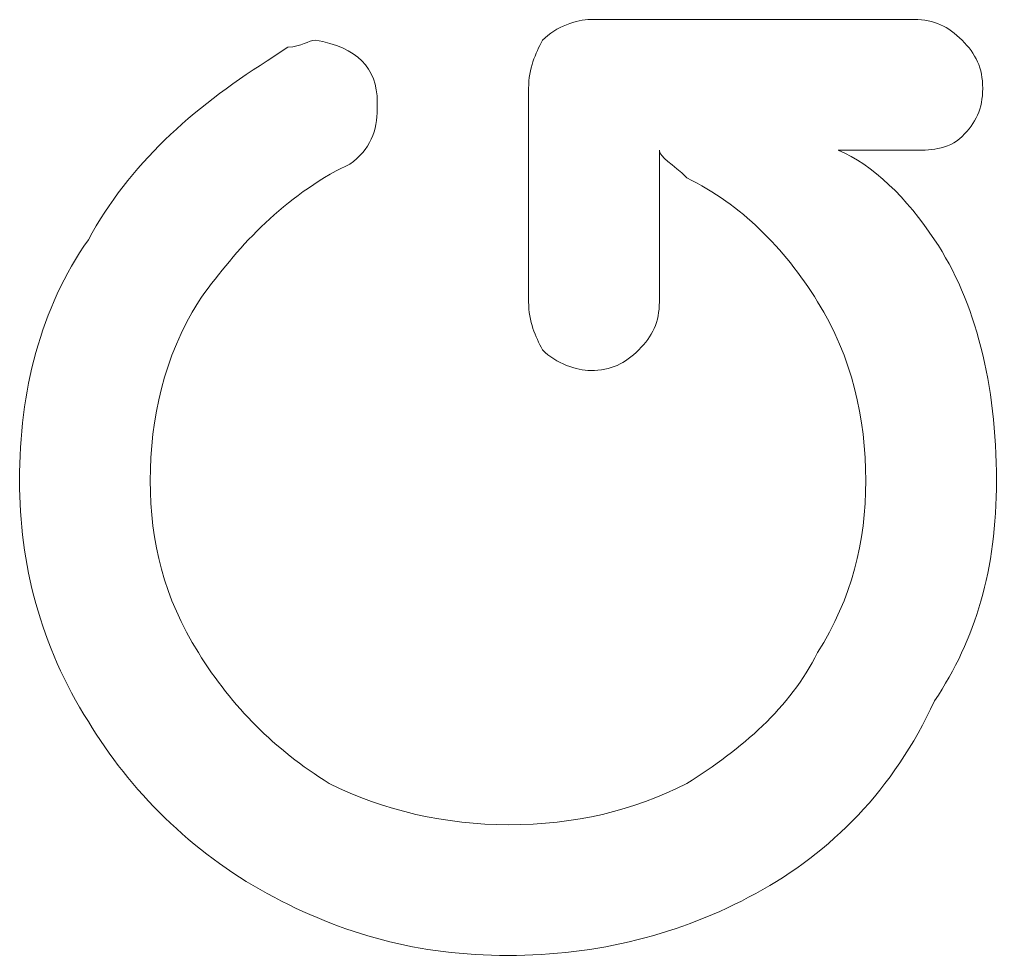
# Model space of a CAD drawing. Header units: inches. Extents: x -1525 to 612, y 0 to 1008.
# Drawn here: x 524.64 to 533.16, y 826.26 to 834.42 of the extents above; entities that cross this region are included whole.
import ezdxf

# ---------------------------------------------------------------- set-up
doc = ezdxf.new("R2010")
doc.units = ezdxf.units.IN
doc.header["$MEASUREMENT"] = 0
doc.layers.add('Layer 1', color=7, linetype='Continuous', lineweight=0)

# ---------------------------------------------------------------- blocks, each defined once
blk = doc.blocks.new('Block_33')
at = {"layer": 'Layer 1'}
blk.add_open_spline([(527.52, 833.16), (527.52, 833.16), (527.4, 833.1), (527.4, 833.1), (526.86, 832.8), (526.5, 832.3799), (526.2, 831.96), (525.9, 831.48), (525.78, 830.94), (525.78, 830.4), (525.78, 829.86), (525.9, 829.3799), (526.2, 828.9), (526.5, 828.42), (526.86, 828.06), (527.34, 827.7599), (527.82, 827.52), (528.36, 827.4), (528.9, 827.4), (529.5, 827.4), (529.98, 827.52), (530.46, 827.7599), (530.94, 828.06), (531.36, 828.42), (531.6, 828.9), (531.9, 829.3799), (532.02, 829.86), (532.02, 830.4), (532.02, 830.94), (531.9, 831.48), (531.6, 831.96), (531.3, 832.44), (530.94, 832.8), (530.46, 833.04), (530.34, 833.16), (530.22, 833.22), (530.22, 833.28), (530.22, 833.28), (530.22, 831.96), (530.22, 831.96), (530.22, 831.78), (530.16, 831.66), (530.04, 831.54), (529.92, 831.42), (529.8, 831.36), (529.62, 831.36), (529.5, 831.36), (529.32, 831.42), (529.2, 831.54), (529.14, 831.66), (529.08, 831.78), (529.08, 831.96), (529.08, 831.96), (529.08, 833.8199), (529.08, 833.8199), (529.08, 834), (529.14, 834.12), (529.2, 834.24), (529.32, 834.36), (529.5, 834.42), (529.62, 834.42), (529.62, 834.42), (532.44, 834.42), (532.44, 834.42), (532.62, 834.42), (532.74, 834.36), (532.86, 834.24), (532.98, 834.12), (533.04, 834), (533.04, 833.8199), (533.04, 833.64), (532.98, 833.52), (532.86, 833.4), (532.74, 833.28), (532.56, 833.28), (532.44, 833.28), (532.44, 833.28), (531.78, 833.28), (531.78, 833.28), (532.08, 833.16), (532.38, 832.86), (532.62, 832.5), (532.98, 831.96), (533.16, 831.24), (533.16, 830.4), (533.16, 829.62), (532.98, 829.02), (532.62, 828.48), (532.26, 827.7), (531.72, 827.16), (531.06, 826.8), (530.4, 826.44), (529.68, 826.2599), (528.9, 826.2599), (528.12, 826.2599), (527.46, 826.44), (526.8, 826.8), (526.14, 827.16), (525.6, 827.7), (525.24, 828.3), (524.82, 828.96), (524.64, 829.68), (524.64, 830.4), (524.64, 831.18), (524.82, 831.9), (525.24, 832.5), (525.6, 833.16), (526.14, 833.64), (526.8, 834.06), (526.8, 834.06), (526.98, 834.18), (526.98, 834.18), (527.1, 834.18), (527.16, 834.24), (527.22, 834.24), (527.58, 834.18), (527.76, 834), (527.76, 833.7), (527.76, 833.7), (527.76, 833.64), (527.76, 833.64), (527.76, 833.46), (527.7, 833.28), (527.52, 833.16)], degree=3, knots=[0, 0, 0, 0, 1, 1, 1, 2, 2, 2, 3, 3, 3, 4, 4, 4, 5, 5, 5, 6, 6, 6, 7, 7, 7, 8, 8, 8, 9, 9, 9, 10, 10, 10, 11, 11, 11, 12, 12, 12, 13, 13, 13, 14, 14, 14, 15, 15, 15, 16, 16, 16, 17, 17, 17, 18, 18, 18, 19, 19, 19, 20, 20, 20, 21, 21, 21, 22, 22, 22, 23, 23, 23, 24, 24, 24, 25, 25, 25, 26, 26, 26, 27, 27, 27, 28, 28, 28, 29, 29, 29, 30, 30, 30, 31, 31, 31, 32, 32, 32, 33, 33, 33, 34, 34, 34, 35, 35, 35, 36, 36, 36, 37, 37, 37, 38, 38, 38, 39, 39, 39, 40, 40, 40, 41, 41, 41, 41], dxfattribs=at)
blk = doc.blocks.new('Block_32')
at = {"layer": 'Layer 1'}
blk.add_blockref('Block_33', (0, 0), dxfattribs=at)

msp = doc.modelspace()

# ---------------------------------------------------------------- block references
at = {"layer": 'Layer 1'}
msp.add_blockref('Block_32', (0, 0), dxfattribs=at)

doc.saveas('drawing.dxf')
